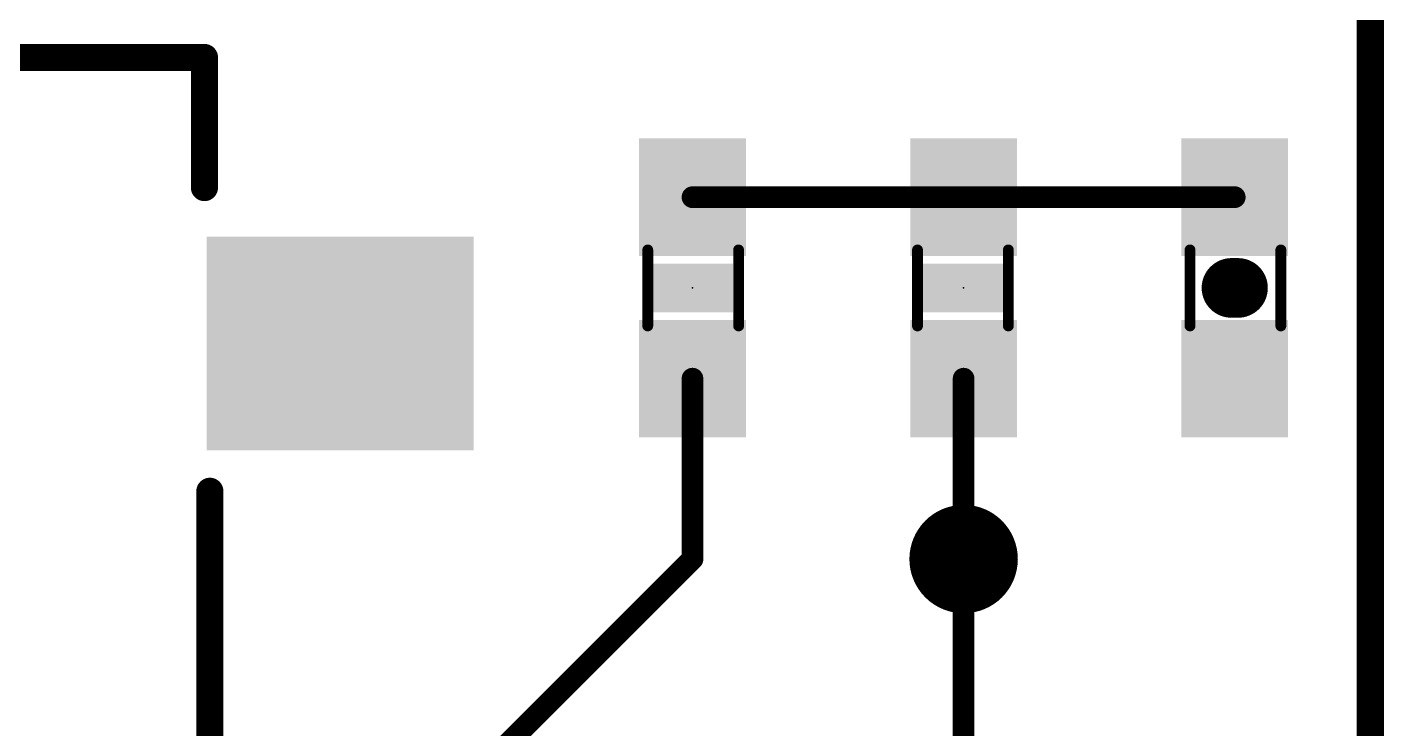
# Model space of a CAD drawing. Extents: x -2.8 to 25.5, y -2.5 to 56.
# Drawn here: x 12.82 to 25.53, y 42.86 to 49.43 of the extents above; entities that cross this region are included whole.
import ezdxf

# ---------------------------------------------------------------- set-up
doc = ezdxf.new("R2010")
doc.units = 0
for name, color, linetype in [('1', 12, 'CONTINUOUS'), ('16', 132, 'CONTINUOUS'), ('18', 110, 'CONTINUOUS'), ('20', 53, 'CONTINUOUS'), ('21', 41, 'CONTINUOUS'), ('23', 53, 'CONTINUOUS'), ('51', 53, 'CONTINUOUS')]:
    doc.layers.add(name, color=color, linetype=linetype)

# ---------------------------------------------------------------- blocks, each defined once
blk = doc.blocks.new('RECT')
blk.add_solid([(-0.5, -0.5), (0.5, -0.5), (-0.5, 0.5), (0.5, 0.5)])
blk = doc.blocks.new('ROUNDV')
at = {"const_width": 0.5}
blk.add_lwpolyline([(0, -0.25, 1), (0, 0.25, 1), (0, -0.25)], format="xyb", dxfattribs=at)

msp = doc.modelspace()

# ---------------------------------------------------------------- linework, layer by layer
at = {"layer": '1'}
for points, const_width in [([(25.4, 55.88), (25.4, 0)], 0.254), ([(19.05, 47.84), (21.59, 47.84)], 0.2032), ([(21.59, 47.84), (24.13, 47.84)], 0.2032), ([(19.05, 44.45), (19.05, 46.14)], 0.2032), ([(21.59, 44.45), (21.59, 46.14)], 0.2032), ([(16.383, 41.783), (19.05, 44.45)], 0.2032)]:
    msp.add_lwpolyline(points, dxfattribs=dict(at, const_width=const_width))
at = {"layer": '1', "const_width": 0.1016}
for points in [[(19.05, 47.8908, 1), (19.05, 47.7892)], [(21.59, 47.8908, 1), (21.59, 47.7892)], [(21.59, 47.7892, 1), (21.59, 47.8908)], [(24.13, 47.7892, 1), (24.13, 47.8908)], [(19.1008, 46.14, 1), (18.9992, 46.14)], [(21.6408, 46.14, 1), (21.5392, 46.14)], [(18.9992, 44.45, 1), (19.1008, 44.45)], [(19.0859, 44.4141, 1), (19.0141, 44.4859)], [(21.5392, 44.45, 1), (21.6408, 44.45)]]:
    msp.add_lwpolyline(points, format="xyb", dxfattribs=at)
at = {"layer": '16'}
for points, const_width in [([(25.4, 55.88), (25.4, 0)], 0.254), ([(21.59, 40.64), (21.59, 44.45)], 0.2032)]:
    msp.add_lwpolyline(points, dxfattribs=dict(at, const_width=const_width))
at = {"layer": '16', "const_width": 0.1016}
msp.add_lwpolyline([(21.6408, 44.45, 1), (21.5392, 44.45)], format="xyb", dxfattribs=at)
at = {"layer": '20', "const_width": 0.254}
msp.add_lwpolyline([(25.4, 55.88), (25.4, 0)], dxfattribs=at)
at = {"layer": '21'}
for points, const_width in [([(14.478, 49.149), (5.6896, 49.149)], 0.254), ([(14.478, 47.9298), (14.478, 49.149)], 0.254), ([(24.1605, 46.99), (24.0995, 46.99)], 0.5588), ([(14.5288, 45.085), (14.5288, 42.418)], 0.254)]:
    msp.add_lwpolyline(points, dxfattribs=dict(at, const_width=const_width))
for points, const_width in [([(14.5415, 49.149, 1), (14.4145, 49.149)], 0.127), ([(14.478, 49.0855, 1), (14.478, 49.2125)], 0.127), ([(14.4145, 47.9298, 1), (14.5415, 47.9298)], 0.127), ([(24.0995, 47.1297, 1), (24.0995, 46.8503)], 0.2794), ([(24.1605, 46.8503, 1), (24.1605, 47.1297)], 0.2794), ([(14.5923, 45.085, 1), (14.4653, 45.085)], 0.127)]:
    msp.add_lwpolyline(points, format="xyb", dxfattribs=dict(at, const_width=const_width))
at = {"layer": '23'}
for p in [(19.05, 46.99), (21.59, 46.99), (24.13, 46.99)]:
    msp.add_point(p, dxfattribs=at)
at = {"layer": '51', "const_width": 0.1016}
for points in [[(18.631, 47.346), (18.631, 46.634)], [(19.482, 47.346), (19.482, 46.634)], [(21.158, 46.634), (21.158, 47.346)], [(22.009, 46.634), (22.009, 47.346)], [(23.711, 47.346), (23.711, 46.634)], [(24.562, 47.346), (24.562, 46.634)]]:
    msp.add_lwpolyline(points, dxfattribs=at)
at = {"layer": '51', "const_width": 0.0508}
for points in [[(18.6564, 47.346, 1), (18.6056, 47.346)], [(19.5074, 47.346, 1), (19.4566, 47.346)], [(21.1834, 47.346, 1), (21.1326, 47.346)], [(22.0344, 47.346, 1), (21.9836, 47.346)], [(23.7364, 47.346, 1), (23.6856, 47.346)], [(24.5874, 47.346, 1), (24.5366, 47.346)], [(18.6056, 46.634, 1), (18.6564, 46.634)], [(19.4566, 46.634, 1), (19.5074, 46.634)], [(21.1326, 46.634, 1), (21.1834, 46.634)], [(21.9836, 46.634, 1), (22.0344, 46.634)], [(23.6856, 46.634, 1), (23.7364, 46.634)], [(24.5366, 46.634, 1), (24.5874, 46.634)]]:
    msp.add_lwpolyline(points, format="xyb", dxfattribs=at)

# ---------------------------------------------------------------- block references
at = {"layer": '1', "xscale": 1.1}
for p, rotation in [((19.05, 47.84), 270), ((21.59, 47.84), 90), ((24.13, 47.84), 270), ((19.05, 46.14), 270), ((21.59, 46.14), 90), ((24.13, 46.14), 270)]:
    msp.add_blockref('RECT', p, dxfattribs=dict(at, rotation=rotation))
at = {"layer": '1', "xscale": 2, "yscale": 2.5, "rotation": 90}
msp.add_blockref('RECT', (15.75, 46.47), dxfattribs=at)
at = {"layer": '18', "xscale": 1.016, "yscale": 1.016}
msp.add_blockref('ROUNDV', (21.59, 44.45), dxfattribs=at)
msp.add_blockref('ROUNDV', (21.59, 44.45), dxfattribs=at)
at = {"layer": '21', "xscale": 0.4572, "yscale": 0.762}
for p, rotation in [((19.05, 46.99), 270), ((21.59, 46.99), 90)]:
    msp.add_blockref('RECT', p, dxfattribs=dict(at, rotation=rotation))
at = {"layer": '51', "xscale": 0.5001, "yscale": 0.95}
for p, rotation in [((19.0551, 47.5782), 270), ((21.5849, 47.5703), 90), ((24.1351, 47.5782), 270), ((19.0551, 46.4098), 270), ((21.5849, 46.4019), 90), ((24.1351, 46.4098), 270)]:
    msp.add_blockref('RECT', p, dxfattribs=dict(at, rotation=rotation))

doc.saveas('drawing.dxf')
